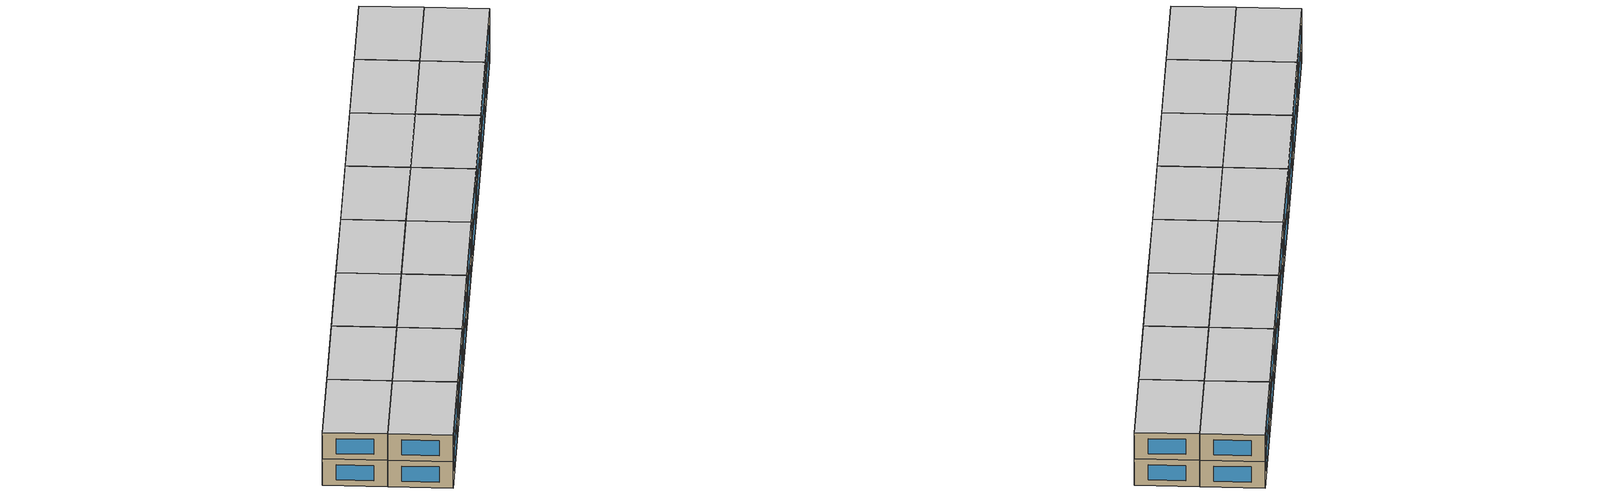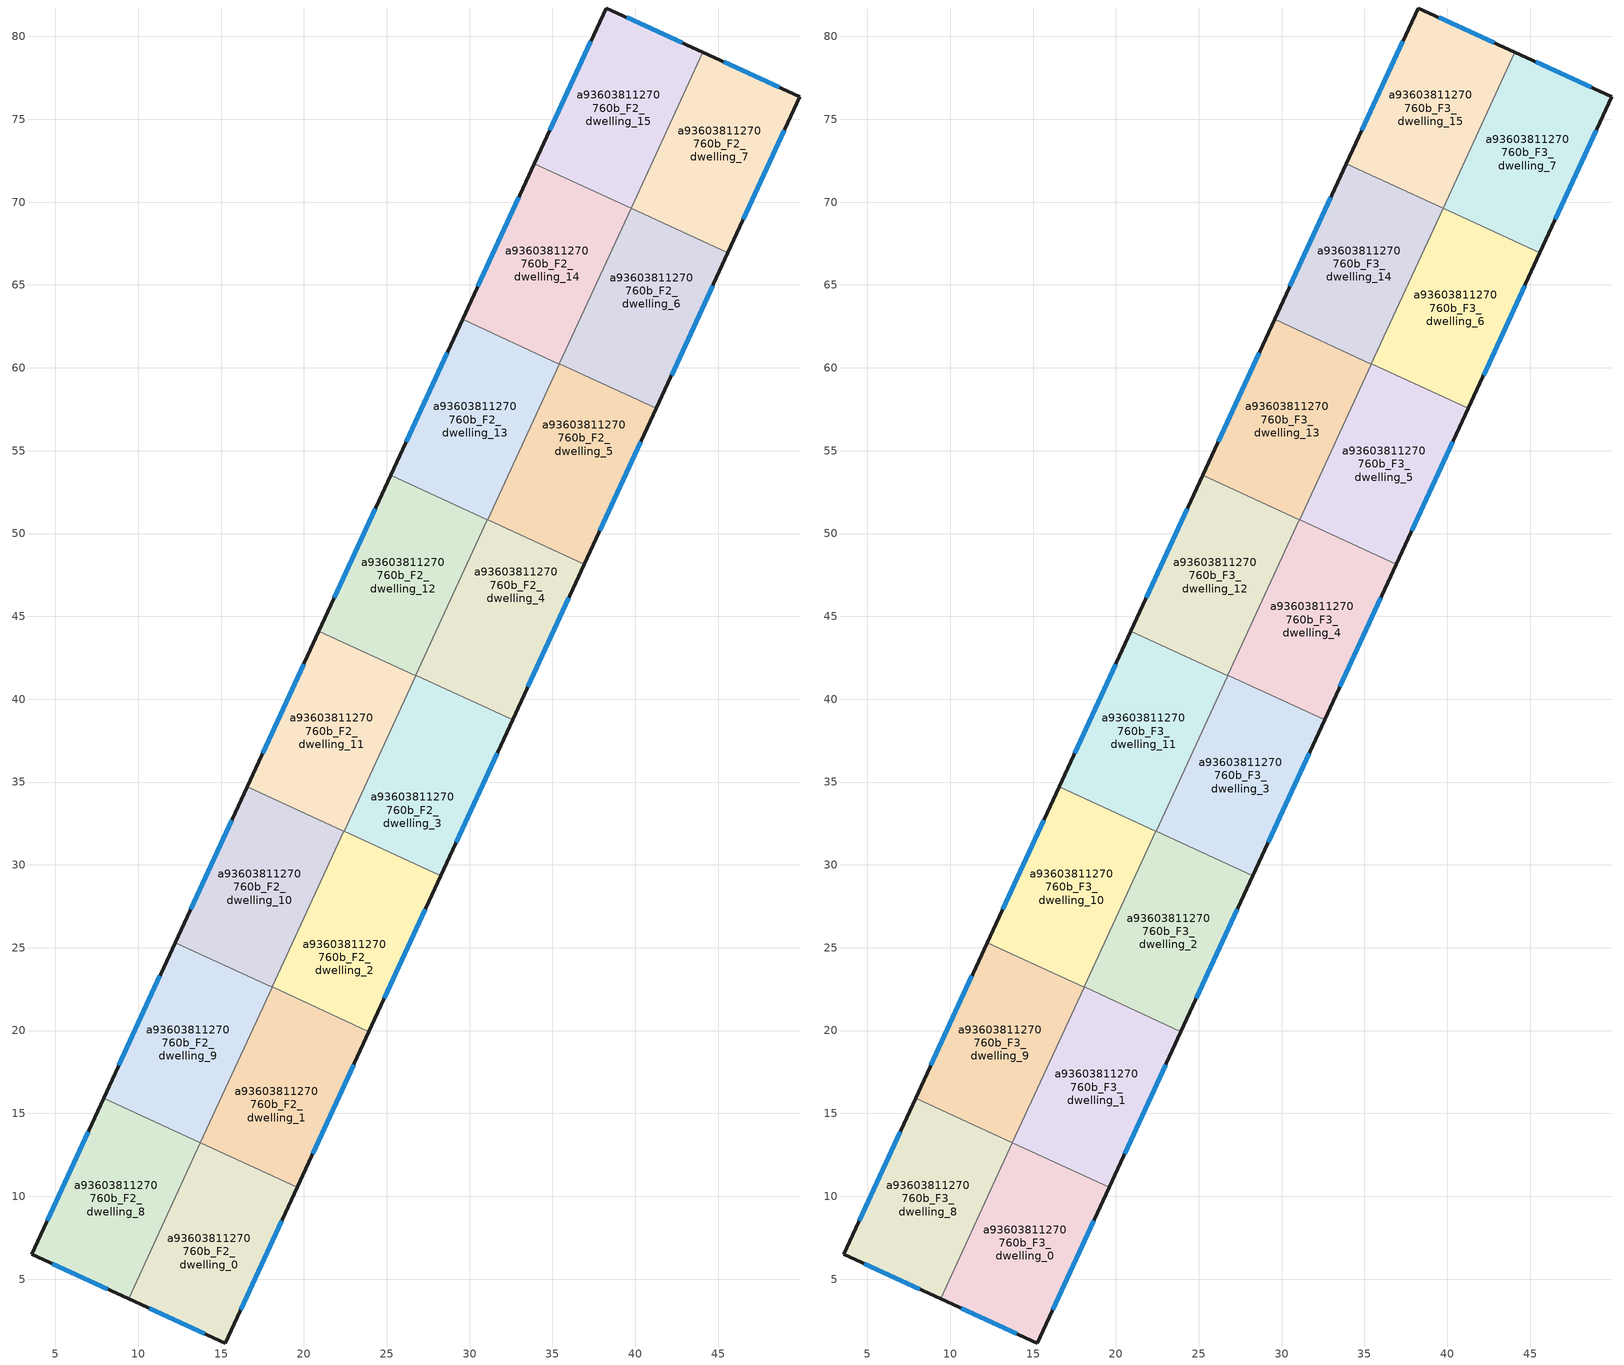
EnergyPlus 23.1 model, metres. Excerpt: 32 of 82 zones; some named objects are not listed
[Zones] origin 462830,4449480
a93603811270760b_F2_dwelling_0
 floor to a93603811270760b_F1_dwelling_0 (EU_floor_Construction): 19.12,9.5 15.27,1.14 9.42,3.82 13.28,12.19 z6
 floor to a93603811270760b_F1_dwelling_1 (EU_floor_Construction): 19.6,10.54 19.12,9.5 13.28,12.19 13.76,13.23 z6
 wall outside (EU_wall_Construction): 9.42,3.82 15.27,1.14 19.6,10.54 z6:9
 wall to a93603811270760b_F2_dwelling_8 (EU_wall_Construction): 13.75,13.22 9.42,3.82 z6:9
 wall to a93603811270760b_F2_dwelling_1 (EU_wall_Construction): 19.6,10.54 13.76,13.23 z6:9
 wall to a93603811270760b_F2_dwelling_9 (EU_wall_Construction): 13.76,13.23 13.75,13.22 z6:9
 window (EU_Window_Construction): 16.2,3.16 18.67,8.53 / 10.67,3.25 14.02,1.72 z6.64:8.36
a93603811270760b_F2_dwelling_1
 floor to a93603811270760b_F1_dwelling_1 (EU_floor_Construction): 22.97,17.85 19.6,10.54 13.76,13.23 17.13,20.54 z6
 floor to a93603811270760b_F1_dwelling_2 (EU_floor_Construction): 23.93,19.94 22.97,17.85 17.13,20.54 18.09,22.63 z6
 wall outside (EU_wall_Construction): 19.6,10.54 23.93,19.94 z6:9
 wall to a93603811270760b_F2_dwelling_2 (EU_wall_Construction): 23.93,19.94 18.09,22.63 z6:9
 wall to a93603811270760b_F2_dwelling_9 (EU_wall_Construction): 18.08,22.62 13.76,13.23 z6:9
 wall to a93603811270760b_F2_dwelling_10 (EU_wall_Construction): 18.09,22.63 18.08,22.62 z6:9
 window (EU_Window_Construction): 20.53,12.55 23,17.93 z6.64:8.36
a93603811270760b_F2_dwelling_10
 floor to a93603811270760b_F1_dwelling_11 (EU_floor_Construction): 22.42,32.02 18.08,22.62 12.24,25.31 16.58,34.71 z6
 wall outside (EU_wall_Construction): 16.58,34.71 12.24,25.31 z6:9
 wall to a93603811270760b_F2_dwelling_9 (EU_wall_Construction): 12.24,25.31 18.08,22.62 z6:9
 wall to a93603811270760b_F2_dwelling_11 (EU_wall_Construction): 22.42,32.02 16.58,34.71 z6:9
 wall to a93603811270760b_F2_dwelling_2 (EU_wall_Construction): 18.09,22.63 22.42,32.02 z6:9
 window (EU_Window_Construction): 15.65,32.7 13.17,27.32 z6.64:8.36
a93603811270760b_F2_dwelling_11
 floor to a93603811270760b_F1_dwelling_12 (EU_floor_Construction): 26.75,41.42 22.42,32.02 16.58,34.71 20.91,44.11 z6
 wall outside (EU_wall_Construction): 20.91,44.11 16.58,34.71 z6:9
 wall to a93603811270760b_F2_dwelling_12 (EU_wall_Construction): 26.75,41.42 20.91,44.11 z6:9
 wall to a93603811270760b_F2_dwelling_3 (EU_wall_Construction): 22.42,32.04 26.75,41.42 z6:9
 wall to a93603811270760b_F2_dwelling_2 (EU_wall_Construction): 22.42,32.02 22.42,32.04 z6:9
 window (EU_Window_Construction): 19.98,42.1 17.5,36.73 z6.64:8.36
a93603811270760b_F2_dwelling_12
 floor to a93603811270760b_F1_dwelling_13 (EU_floor_Construction): 31.08,50.83 26.75,41.42 20.91,44.11 25.24,53.52 z6
 wall outside (EU_wall_Construction): 25.24,53.52 20.91,44.11 z6:9
 wall to a93603811270760b_F2_dwelling_13 (EU_wall_Construction): 31.08,50.83 25.24,53.52 z6:9
 wall to a93603811270760b_F2_dwelling_4 (EU_wall_Construction): 26.76,41.44 31.08,50.83 z6:9
 wall to a93603811270760b_F2_dwelling_3 (EU_wall_Construction): 26.75,41.42 26.76,41.44 z6:9
 window (EU_Window_Construction): 24.31,51.5 21.84,46.13 z6.64:8.36
a93603811270760b_F2_dwelling_13
 floor to a93603811270760b_F1_dwelling_14 (EU_floor_Construction): 35.41,60.23 31.08,50.83 25.24,53.52 29.58,62.92 z6
 wall outside (EU_wall_Construction): 29.58,62.92 25.24,53.52 z6:9
 wall to a93603811270760b_F2_dwelling_14 (EU_wall_Construction): 35.41,60.23 29.58,62.92 z6:9
 wall to a93603811270760b_F2_dwelling_5 (EU_wall_Construction): 31.09,50.84 35.41,60.23 z6:9
 wall to a93603811270760b_F2_dwelling_4 (EU_wall_Construction): 31.08,50.83 31.09,50.84 z6:9
 window (EU_Window_Construction): 28.65,60.9 26.17,55.53 z6.64:8.36
a93603811270760b_F2_dwelling_14
 floor to a93603811270760b_F1_dwelling_15 (EU_floor_Construction): 39.75,69.63 35.41,60.23 29.58,62.92 33.91,72.32 z6
 wall outside (EU_wall_Construction): 33.91,72.32 29.58,62.92 z6:9
 wall to a93603811270760b_F2_dwelling_15 (EU_wall_Construction): 39.75,69.63 33.91,72.32 z6:9
 wall to a93603811270760b_F2_dwelling_6 (EU_wall_Construction): 35.42,60.24 39.75,69.63 z6:9
 wall to a93603811270760b_F2_dwelling_5 (EU_wall_Construction): 35.41,60.23 35.42,60.24 z6:9
 window (EU_Window_Construction): 32.98,70.31 30.5,64.93 z6.64:8.36
a93603811270760b_F2_dwelling_15
 floor to a93603811270760b_F1_dwelling_16 (EU_floor_Construction): 44.09,79.04 39.75,69.63 33.91,72.32 38.24,81.72 z6
 wall outside (EU_wall_Construction): 44.09,79.04 38.24,81.72 33.91,72.32 z6:9
 wall to a93603811270760b_F2_dwelling_7 (EU_wall_Construction): 39.75,69.65 44.09,79.04 z6:9
 wall to a93603811270760b_F2_dwelling_6 (EU_wall_Construction): 39.75,69.63 39.76,69.64 z6:9
 window (EU_Window_Construction): 37.31,79.7 34.84,74.33 / 42.83,79.61 39.49,81.14 z6.64:8.36
a93603811270760b_F2_dwelling_2
 floor to a93603811270760b_F1_dwelling_2 (EU_floor_Construction): 26.82,26.21 23.93,19.94 18.09,22.63 20.98,28.9 z6
 floor to a93603811270760b_F1_dwelling_3 (EU_floor_Construction): 28.26,29.34 26.82,26.21 20.98,28.9 22.42,32.04 z6
 wall outside (EU_wall_Construction): 23.93,19.94 28.26,29.34 z6:9
 wall to a93603811270760b_F2_dwelling_3 (EU_wall_Construction): 28.26,29.34 22.42,32.04 z6:9
 window (EU_Window_Construction): 24.86,21.96 27.34,27.33 z6.64:8.36
a93603811270760b_F2_dwelling_3
 floor to a93603811270760b_F1_dwelling_3 (EU_floor_Construction): 30.67,34.57 28.26,29.34 22.42,32.04 24.83,37.26 z6
 floor to a93603811270760b_F1_dwelling_4 (EU_floor_Construction): 32.6,38.75 30.67,34.57 24.83,37.26 26.76,41.44 z6
 wall outside (EU_wall_Construction): 28.26,29.34 32.6,38.75 z6:9
 wall to a93603811270760b_F2_dwelling_4 (EU_wall_Construction): 32.6,38.75 26.76,41.44 z6:9
 window (EU_Window_Construction): 29.19,31.36 31.67,36.73 z6.64:8.36
a93603811270760b_F2_dwelling_4
 floor to a93603811270760b_F1_dwelling_4 (EU_floor_Construction): 34.52,42.93 32.6,38.75 26.76,41.44 28.68,45.62 z6
 floor to a93603811270760b_F1_dwelling_5 (EU_floor_Construction): 36.93,48.15 34.52,42.93 28.68,45.62 31.09,50.84 z6
 wall outside (EU_wall_Construction): 32.6,38.75 36.93,48.15 z6:9
 wall to a93603811270760b_F2_dwelling_5 (EU_wall_Construction): 36.93,48.15 31.09,50.84 z6:9
 window (EU_Window_Construction): 33.53,40.76 36,46.14 z6.64:8.36
a93603811270760b_F2_dwelling_5
 floor to a93603811270760b_F1_dwelling_5 (EU_floor_Construction): 38.37,51.28 36.93,48.15 31.09,50.84 32.53,53.97 z6
 floor to a93603811270760b_F1_dwelling_6 (EU_floor_Construction): 41.26,57.55 38.37,51.28 32.53,53.97 35.42,60.24 z6
 wall outside (EU_wall_Construction): 36.93,48.15 41.26,57.55 z6:9
 wall to a93603811270760b_F2_dwelling_6 (EU_wall_Construction): 41.26,57.55 35.42,60.24 z6:9
 window (EU_Window_Construction): 37.86,50.16 40.33,55.54 z6.64:8.36
a93603811270760b_F2_dwelling_6
 floor to a93603811270760b_F1_dwelling_6 (EU_floor_Construction): 42.23,59.64 41.26,57.55 35.42,60.24 36.39,62.33 z6
 floor to a93603811270760b_F1_dwelling_7 (EU_floor_Construction): 45.6,66.95 42.23,59.64 36.39,62.33 39.76,69.64 z6
 wall outside (EU_wall_Construction): 41.26,57.55 45.6,66.95 z6:9
 wall to a93603811270760b_F2_dwelling_7 (EU_wall_Construction): 45.6,66.95 39.76,69.64 z6:9
 window (EU_Window_Construction): 42.19,59.57 44.67,64.94 z6.64:8.36
a93603811270760b_F2_dwelling_7
 floor to a93603811270760b_F1_dwelling_8 (EU_floor_Construction): 49.93,76.36 46.08,68 40.24,70.69 44.09,79.04 z6
 floor to a93603811270760b_F1_dwelling_7 (EU_floor_Construction): 46.08,68 45.6,66.95 39.76,69.64 40.24,70.69 z6
 wall outside (EU_wall_Construction): 45.6,66.95 49.93,76.36 44.09,79.04 z6:9
 window (EU_Window_Construction): 48.68,76.94 45.34,78.47 / 46.52,68.97 49,74.35 z6.64:8.36
a93603811270760b_F2_dwelling_8
 floor to a93603811270760b_F1_dwelling_9 (EU_floor_Construction): 13.75,13.22 9.42,3.82 3.57,6.5 7.91,15.91 z6
 wall outside (EU_wall_Construction): 7.91,15.91 3.57,6.5 9.42,3.82 z6:9
 wall to a93603811270760b_F2_dwelling_9 (EU_wall_Construction): 13.75,13.22 7.91,15.91 z6:9
 window (EU_Window_Construction): 4.83,5.92 8.17,4.39 / 6.98,13.89 4.5,8.51 z6.64:8.36
a93603811270760b_F2_dwelling_9
 floor to a93603811270760b_F1_dwelling_10 (EU_floor_Construction): 18.08,22.62 13.75,13.22 7.91,15.91 12.24,25.31 z6
 wall outside (EU_wall_Construction): 12.24,25.31 7.91,15.91 z6:9
 window (EU_Window_Construction): 11.32,23.3 8.84,17.92 z6.64:8.36
a93603811270760b_F3_dwelling_0
 floor to a93603811270760b_F2_dwelling_0 (EU_floor_Construction): 19.6,10.54 15.27,1.14 9.42,3.82 13.76,13.23 z9
 wall outside (EU_wall_Construction): 9.42,3.82 15.27,1.14 19.6,10.54 z9:12
 wall to a93603811270760b_F3_dwelling_8 (EU_wall_Construction): 13.75,13.22 9.42,3.82 z9:12
 wall to a93603811270760b_F3_dwelling_1 (EU_wall_Construction): 19.6,10.54 13.76,13.23 z9:12
 wall to a93603811270760b_F3_dwelling_9 (EU_wall_Construction): 13.76,13.23 13.75,13.22 z9:12
 window (EU_Window_Construction): 16.2,3.16 18.67,8.53 / 10.67,3.25 14.02,1.72 z9.64:11.36
 ceiling to a93603811270760b_F4_dwelling_0 (EU_floor_Construction): 15.27,1.14 19.6,10.54 13.76,13.23 9.42,3.82 z12
a93603811270760b_F3_dwelling_1
 floor to a93603811270760b_F2_dwelling_1 (EU_floor_Construction): 23.93,19.94 19.6,10.54 13.76,13.23 18.09,22.63 z9
 wall outside (EU_wall_Construction): 19.6,10.54 23.93,19.94 z9:12
 wall to a93603811270760b_F3_dwelling_2 (EU_wall_Construction): 23.93,19.94 18.09,22.63 z9:12
 wall to a93603811270760b_F3_dwelling_9 (EU_wall_Construction): 18.08,22.62 13.76,13.23 z9:12
 wall to a93603811270760b_F3_dwelling_10 (EU_wall_Construction): 18.09,22.63 18.08,22.62 z9:12
 window (EU_Window_Construction): 20.53,12.55 23,17.93 z9.64:11.36
 ceiling to a93603811270760b_F4_dwelling_1 (EU_floor_Construction): 19.6,10.54 23.93,19.94 18.09,22.63 13.76,13.23 z12
a93603811270760b_F3_dwelling_10
 floor to a93603811270760b_F2_dwelling_10 (EU_floor_Construction): 22.42,32.02 18.08,22.62 12.24,25.31 16.58,34.71 z9
 wall outside (EU_wall_Construction): 16.58,34.71 12.24,25.31 z9:12
 wall to a93603811270760b_F3_dwelling_9 (EU_wall_Construction): 12.24,25.31 18.08,22.62 z9:12
 wall to a93603811270760b_F3_dwelling_11 (EU_wall_Construction): 22.42,32.02 16.58,34.71 z9:12
 wall to a93603811270760b_F3_dwelling_2 (EU_wall_Construction): 18.09,22.63 22.42,32.02 z9:12
 window (EU_Window_Construction): 15.65,32.7 13.17,27.32 z9.64:11.36
 ceiling to a93603811270760b_F4_dwelling_10 (EU_floor_Construction): 18.08,22.62 22.42,32.02 16.58,34.71 12.24,25.31 z12
a93603811270760b_F3_dwelling_11
 floor to a93603811270760b_F2_dwelling_11 (EU_floor_Construction): 26.75,41.42 22.42,32.02 16.58,34.71 20.91,44.11 z9
 wall outside (EU_wall_Construction): 20.91,44.11 16.58,34.71 z9:12
 wall to a93603811270760b_F3_dwelling_12 (EU_wall_Construction): 26.75,41.42 20.91,44.11 z9:12
 wall to a93603811270760b_F3_dwelling_3 (EU_wall_Construction): 22.42,32.04 26.75,41.42 z9:12
 wall to a93603811270760b_F3_dwelling_2 (EU_wall_Construction): 22.42,32.02 22.42,32.04 z9:12
 window (EU_Window_Construction): 19.98,42.1 17.5,36.73 z9.64:11.36
 ceiling to a93603811270760b_F4_dwelling_11 (EU_floor_Construction): 22.42,32.02 26.75,41.42 20.91,44.11 16.58,34.71 z12
a93603811270760b_F3_dwelling_12
 floor to a93603811270760b_F2_dwelling_12 (EU_floor_Construction): 31.08,50.83 26.75,41.42 20.91,44.11 25.24,53.52 z9
 wall outside (EU_wall_Construction): 25.24,53.52 20.91,44.11 z9:12
 wall to a93603811270760b_F3_dwelling_13 (EU_wall_Construction): 31.08,50.83 25.24,53.52 z9:12
 wall to a93603811270760b_F3_dwelling_4 (EU_wall_Construction): 26.76,41.44 31.08,50.83 z9:12
 wall to a93603811270760b_F3_dwelling_3 (EU_wall_Construction): 26.75,41.42 26.76,41.44 z9:12
 window (EU_Window_Construction): 24.31,51.5 21.84,46.13 z9.64:11.36
 ceiling to a93603811270760b_F4_dwelling_12 (EU_floor_Construction): 26.75,41.42 31.08,50.83 25.24,53.52 20.91,44.11 z12
a93603811270760b_F3_dwelling_13
 floor to a93603811270760b_F2_dwelling_13 (EU_floor_Construction): 35.41,60.23 31.08,50.83 25.24,53.52 29.58,62.92 z9
 wall outside (EU_wall_Construction): 29.58,62.92 25.24,53.52 z9:12
 wall to a93603811270760b_F3_dwelling_14 (EU_wall_Construction): 35.41,60.23 29.58,62.92 z9:12
 wall to a93603811270760b_F3_dwelling_5 (EU_wall_Construction): 31.09,50.84 35.41,60.23 z9:12
 wall to a93603811270760b_F3_dwelling_4 (EU_wall_Construction): 31.08,50.83 31.09,50.84 z9:12
 window (EU_Window_Construction): 28.65,60.9 26.17,55.53 z9.64:11.36
 ceiling to a93603811270760b_F4_dwelling_13 (EU_floor_Construction): 31.08,50.83 35.41,60.23 29.58,62.92 25.24,53.52 z12
a93603811270760b_F3_dwelling_14
 floor to a93603811270760b_F2_dwelling_14 (EU_floor_Construction): 39.75,69.63 35.41,60.23 29.58,62.92 33.91,72.32 z9
 wall outside (EU_wall_Construction): 33.91,72.32 29.58,62.92 z9:12
 wall to a93603811270760b_F3_dwelling_15 (EU_wall_Construction): 39.75,69.63 33.91,72.32 z9:12
 wall to a93603811270760b_F3_dwelling_6 (EU_wall_Construction): 35.42,60.24 39.75,69.63 z9:12
 wall to a93603811270760b_F3_dwelling_5 (EU_wall_Construction): 35.41,60.23 35.42,60.24 z9:12
 window (EU_Window_Construction): 32.98,70.31 30.5,64.93 z9.64:11.36
 ceiling to a93603811270760b_F4_dwelling_14 (EU_floor_Construction): 35.41,60.23 39.75,69.63 33.91,72.32 29.58,62.92 z12
a93603811270760b_F3_dwelling_15
 floor to a93603811270760b_F2_dwelling_15 (EU_floor_Construction): 44.09,79.04 39.75,69.63 33.91,72.32 38.24,81.72 z9
 wall outside (EU_wall_Construction): 44.09,79.04 38.24,81.72 33.91,72.32 z9:12
 wall to a93603811270760b_F3_dwelling_7 (EU_wall_Construction): 39.75,69.65 44.09,79.04 z9:12
 wall to a93603811270760b_F3_dwelling_6 (EU_wall_Construction): 39.75,69.63 39.76,69.64 z9:12
 window (EU_Window_Construction): 37.31,79.7 34.84,74.33 / 42.83,79.61 39.49,81.14 z9.64:11.36
 ceiling to a93603811270760b_F4_dwelling_15 (EU_floor_Construction): 39.75,69.63 44.09,79.04 38.24,81.72 33.91,72.32 z12
a93603811270760b_F3_dwelling_2
 floor to a93603811270760b_F2_dwelling_2 (EU_floor_Construction): 28.26,29.34 23.93,19.94 18.09,22.63 22.42,32.04 z9
 wall outside (EU_wall_Construction): 23.93,19.94 28.26,29.34 z9:12
 wall to a93603811270760b_F3_dwelling_3 (EU_wall_Construction): 28.26,29.34 22.42,32.04 z9:12
 window (EU_Window_Construction): 24.86,21.96 27.34,27.33 z9.64:11.36
 ceiling to a93603811270760b_F4_dwelling_2 (EU_floor_Construction): 23.93,19.94 28.26,29.34 22.42,32.04 18.09,22.63 z12
a93603811270760b_F3_dwelling_3
 floor to a93603811270760b_F2_dwelling_3 (EU_floor_Construction): 32.6,38.75 28.26,29.34 22.42,32.04 26.76,41.44 z9
 wall outside (EU_wall_Construction): 28.26,29.34 32.6,38.75 z9:12
 wall to a93603811270760b_F3_dwelling_4 (EU_wall_Construction): 32.6,38.75 26.76,41.44 z9:12
 window (EU_Window_Construction): 29.19,31.36 31.67,36.73 z9.64:11.36
 ceiling to a93603811270760b_F4_dwelling_3 (EU_floor_Construction): 28.26,29.34 32.6,38.75 26.76,41.44 22.42,32.04 z12
a93603811270760b_F3_dwelling_4
 floor to a93603811270760b_F2_dwelling_4 (EU_floor_Construction): 36.93,48.15 32.6,38.75 26.76,41.44 31.09,50.84 z9
 wall outside (EU_wall_Construction): 32.6,38.75 36.93,48.15 z9:12
 wall to a93603811270760b_F3_dwelling_5 (EU_wall_Construction): 36.93,48.15 31.09,50.84 z9:12
 window (EU_Window_Construction): 33.53,40.76 36,46.14 z9.64:11.36
 ceiling to a93603811270760b_F4_dwelling_4 (EU_floor_Construction): 32.6,38.75 36.93,48.15 31.09,50.84 26.76,41.44 z12
a93603811270760b_F3_dwelling_5
 floor to a93603811270760b_F2_dwelling_5 (EU_floor_Construction): 41.26,57.55 36.93,48.15 31.09,50.84 35.42,60.24 z9
 wall outside (EU_wall_Construction): 36.93,48.15 41.26,57.55 z9:12
 wall to a93603811270760b_F3_dwelling_6 (EU_wall_Construction): 41.26,57.55 35.42,60.24 z9:12
 window (EU_Window_Construction): 37.86,50.16 40.33,55.54 z9.64:11.36
 ceiling to a93603811270760b_F4_dwelling_5 (EU_floor_Construction): 36.93,48.15 41.26,57.55 35.42,60.24 31.09,50.84 z12
a93603811270760b_F3_dwelling_6
 floor to a93603811270760b_F2_dwelling_6 (EU_floor_Construction): 45.6,66.95 41.26,57.55 35.42,60.24 39.76,69.64 z9
 wall outside (EU_wall_Construction): 41.26,57.55 45.6,66.95 z9:12
 wall to a93603811270760b_F3_dwelling_7 (EU_wall_Construction): 45.6,66.95 39.76,69.64 z9:12
 window (EU_Window_Construction): 42.19,59.57 44.67,64.94 z9.64:11.36
 ceiling to a93603811270760b_F4_dwelling_6 (EU_floor_Construction): 41.26,57.55 45.6,66.95 39.76,69.64 35.42,60.24 z12
a93603811270760b_F3_dwelling_7
 floor to a93603811270760b_F2_dwelling_7 (EU_floor_Construction): 49.93,76.36 45.6,66.95 39.76,69.64 44.09,79.04 z9
 wall outside (EU_wall_Construction): 45.6,66.95 49.93,76.36 44.09,79.04 z9:12
 window (EU_Window_Construction): 48.68,76.94 45.34,78.47 / 46.52,68.97 49,74.35 z9.64:11.36
 ceiling to a93603811270760b_F4_dwelling_7 (EU_floor_Construction): 45.6,66.95 49.93,76.36 44.09,79.04 39.76,69.64 z12
a93603811270760b_F3_dwelling_8
 floor to a93603811270760b_F2_dwelling_8 (EU_floor_Construction): 13.75,13.22 9.42,3.82 3.57,6.5 7.91,15.91 z9
 wall outside (EU_wall_Construction): 7.91,15.91 3.57,6.5 9.42,3.82 z9:12
 wall to a93603811270760b_F3_dwelling_9 (EU_wall_Construction): 13.75,13.22 7.91,15.91 z9:12
 window (EU_Window_Construction): 4.83,5.92 8.17,4.39 / 6.98,13.89 4.5,8.51 z9.64:11.36
 ceiling to a93603811270760b_F4_dwelling_8 (EU_floor_Construction): 9.42,3.82 13.75,13.22 7.91,15.91 3.57,6.5 z12
a93603811270760b_F3_dwelling_9
 floor to a93603811270760b_F2_dwelling_9 (EU_floor_Construction): 18.08,22.62 13.75,13.22 7.91,15.91 12.24,25.31 z9
 wall outside (EU_wall_Construction): 12.24,25.31 7.91,15.91 z9:12
 window (EU_Window_Construction): 11.32,23.3 8.84,17.92 z9.64:11.36
 ceiling to a93603811270760b_F4_dwelling_9 (EU_floor_Construction): 13.75,13.22 18.08,22.62 12.24,25.31 7.91,15.91 z12
[Building]
EU S2 Campaign: North Axis=0; Terrain=City; Solar Distribution=FullExterior
[Site:Location]
Yerevan-Zvartnots.Intl.AP: Latitude=40.15; Longitude=44.383; Time Zone=4; Elevation=854
[SizingPeriod:WeatherFileDays]
AnnualSizingPeriod: Begin Month=1; Begin Day of Month=1; End Month=12; End Day of Month=31; Day of Week for Start Day=Monday; Use Weather File Daylight Saving Period=No; Use Weather File Rain and Snow Indicators=No
[MATERIAL]
EU_InternalMass_Material: Roughness=MediumRough; Thickness=0.1; Conductivity=1; Density=1800; Specific Heat=900; Thermal Absorptance=0.9; Solar Absorptance=0.7; Visible Absorptance=0.7
[MATERIAL:NOMASS] Roughness=MediumRough; Thermal Absorptance=0.9; Solar Absorptance=0.7; Visible Absorptance=0.7
Name | Thermal Resistance
EU_wall_NoMass | 1.05043
EU_floor_NoMass | 0.478065
[WINDOWMATERIAL:SIMPLEGLAZINGSYSTEM]
EU_Window_SimpleGlazing: UFactor=2.5566; Solar Heat Gain Coefficient=0.75; Visible Transmittance=0.75
[CONSTRUCTION]
EU_wall_Construction: EU_wall_NoMass
EU_floor_Construction: EU_floor_NoMass
EU_Window_Construction: EU_Window_SimpleGlazing
EU_InternalMass_Construction: EU_InternalMass_Material
[ZONE] Type=1; Multiplier=1; Ceiling Height=autocalculate; Floor Area=autocalculate; Part of Total Floor Area=Yes
Name | Volume
a93603811270760b_F2_dwelling_0; a93603811270760b_F3_dwelling_0 | 199.727
a93603811270760b_F2_dwelling_1; a93603811270760b_F3_dwelling_1; a93603811270760b_F2_dwelling_5; a93603811270760b_F3_dwelling_5 | 199.747
a93603811270760b_F2_dwelling_10; a93603811270760b_F3_dwelling_10; a93603811270760b_F2_dwelling_13; a93603811270760b_F3_dwelling_13; a93603811270760b_F2_dwelling_14; a93603811270760b_F3_dwelling_14; a93603811270760b_F2_dwelling_3; a93603811270760b_F3_dwelling_3 | 199.719
a93603811270760b_F2_dwelling_11; a93603811270760b_F3_dwelling_11 | 199.709
a93603811270760b_F2_dwelling_12; a93603811270760b_F3_dwelling_12; a93603811270760b_F2_dwelling_9; a93603811270760b_F3_dwelling_9 | 199.685
a93603811270760b_F2_dwelling_15; a93603811270760b_F3_dwelling_15 | 199.718
a93603811270760b_F2_dwelling_2; a93603811270760b_F3_dwelling_2 | 199.737
a93603811270760b_F2_dwelling_4; a93603811270760b_F3_dwelling_4 | 199.726
a93603811270760b_F2_dwelling_6; a93603811270760b_F3_dwelling_6 | 199.729
a93603811270760b_F2_dwelling_7; a93603811270760b_F3_dwelling_7 | 199.74
a93603811270760b_F2_dwelling_8; a93603811270760b_F3_dwelling_8 | 199.699
[INTERNALMASS] Construction=EU_InternalMass_Construction
Name | Zone or ZoneList | Surface Area
a93603811270760b_F2_dwelling_0_EU_InternalMass | a93603811270760b_F2_dwelling_0 | 66.5758
a93603811270760b_F2_dwelling_1_EU_InternalMass | a93603811270760b_F2_dwelling_1 | 66.5823
a93603811270760b_F2_dwelling_2_EU_InternalMass | a93603811270760b_F2_dwelling_2 | 66.5789
a93603811270760b_F2_dwelling_3_EU_InternalMass | a93603811270760b_F2_dwelling_3 | 66.5729
a93603811270760b_F2_dwelling_4_EU_InternalMass | a93603811270760b_F2_dwelling_4 | 66.5755
a93603811270760b_F2_dwelling_5_EU_InternalMass | a93603811270760b_F2_dwelling_5 | 66.5823
a93603811270760b_F2_dwelling_6_EU_InternalMass | a93603811270760b_F2_dwelling_6 | 66.5764
a93603811270760b_F2_dwelling_7_EU_InternalMass | a93603811270760b_F2_dwelling_7 | 66.5801
a93603811270760b_F2_dwelling_8_EU_InternalMass | a93603811270760b_F2_dwelling_8 | 66.5664
a93603811270760b_F2_dwelling_9_EU_InternalMass | a93603811270760b_F2_dwelling_9 | 66.5617
a93603811270760b_F2_dwelling_10_EU_InternalMass | a93603811270760b_F2_dwelling_10 | 66.5729
a93603811270760b_F2_dwelling_11_EU_InternalMass | a93603811270760b_F2_dwelling_11 | 66.5695
a93603811270760b_F2_dwelling_12_EU_InternalMass | a93603811270760b_F2_dwelling_12 | 66.5617
a93603811270760b_F2_dwelling_13_EU_InternalMass | a93603811270760b_F2_dwelling_13 | 66.5729
a93603811270760b_F2_dwelling_14_EU_InternalMass | a93603811270760b_F2_dwelling_14 | 66.5729
a93603811270760b_F2_dwelling_15_EU_InternalMass | a93603811270760b_F2_dwelling_15 | 66.5725
a93603811270760b_F3_dwelling_0_EU_InternalMass | a93603811270760b_F3_dwelling_0 | 66.5758
a93603811270760b_F3_dwelling_1_EU_InternalMass | a93603811270760b_F3_dwelling_1 | 66.5823
a93603811270760b_F3_dwelling_2_EU_InternalMass | a93603811270760b_F3_dwelling_2 | 66.5789
a93603811270760b_F3_dwelling_3_EU_InternalMass | a93603811270760b_F3_dwelling_3 | 66.5729
a93603811270760b_F3_dwelling_4_EU_InternalMass | a93603811270760b_F3_dwelling_4 | 66.5755
a93603811270760b_F3_dwelling_5_EU_InternalMass | a93603811270760b_F3_dwelling_5 | 66.5823
a93603811270760b_F3_dwelling_6_EU_InternalMass | a93603811270760b_F3_dwelling_6 | 66.5764
a93603811270760b_F3_dwelling_7_EU_InternalMass | a93603811270760b_F3_dwelling_7 | 66.5801
a93603811270760b_F3_dwelling_8_EU_InternalMass | a93603811270760b_F3_dwelling_8 | 66.5664
a93603811270760b_F3_dwelling_9_EU_InternalMass | a93603811270760b_F3_dwelling_9 | 66.5617
a93603811270760b_F3_dwelling_10_EU_InternalMass | a93603811270760b_F3_dwelling_10 | 66.5729
a93603811270760b_F3_dwelling_11_EU_InternalMass | a93603811270760b_F3_dwelling_11 | 66.5695
a93603811270760b_F3_dwelling_12_EU_InternalMass | a93603811270760b_F3_dwelling_12 | 66.5617
a93603811270760b_F3_dwelling_13_EU_InternalMass | a93603811270760b_F3_dwelling_13 | 66.5729
a93603811270760b_F3_dwelling_14_EU_InternalMass | a93603811270760b_F3_dwelling_14 | 66.5729
a93603811270760b_F3_dwelling_15_EU_InternalMass | a93603811270760b_F3_dwelling_15 | 66.5725
[OTHEREQUIPMENT] Fuel Type=Electricity; Design Level Calculation Method=Watts/Area; Power per Zone Floor Area=1; Fraction Latent=0; Fraction Radiant=0; Fraction Lost=0; Carbon Dioxide Generation Rate=0; EndUse Subcategory=EU_Step8_InternalGains
Name | Zone or ZoneList or Space or SpaceList | Schedule
EU_Step8_InternalGain_a93603811270760b_F2_dwelling_0_f000 | a93603811270760b_F2_dwelling_0 | EU_Step8_GainSchedule_a93603811270760b_F2_dwelling_0_f000
EU_Step8_InternalGain_a93603811270760b_F2_dwelling_1_f000 | a93603811270760b_F2_dwelling_1 | EU_Step8_GainSchedule_a93603811270760b_F2_dwelling_1_f000
EU_Step8_InternalGain_a93603811270760b_F2_dwelling_2_f000 | a93603811270760b_F2_dwelling_2 | EU_Step8_GainSchedule_a93603811270760b_F2_dwelling_2_f000
EU_Step8_InternalGain_a93603811270760b_F2_dwelling_3_f000 | a93603811270760b_F2_dwelling_3 | EU_Step8_GainSchedule_a93603811270760b_F2_dwelling_3_f000
EU_Step8_InternalGain_a93603811270760b_F2_dwelling_4_f000 | a93603811270760b_F2_dwelling_4 | EU_Step8_GainSchedule_a93603811270760b_F2_dwelling_4_f000
EU_Step8_InternalGain_a93603811270760b_F2_dwelling_5_f000 | a93603811270760b_F2_dwelling_5 | EU_Step8_GainSchedule_a93603811270760b_F2_dwelling_5_f000
EU_Step8_InternalGain_a93603811270760b_F2_dwelling_6_f000 | a93603811270760b_F2_dwelling_6 | EU_Step8_GainSchedule_a93603811270760b_F2_dwelling_6_f000
EU_Step8_InternalGain_a93603811270760b_F2_dwelling_7_f000 | a93603811270760b_F2_dwelling_7 | EU_Step8_GainSchedule_a93603811270760b_F2_dwelling_7_f000
EU_Step8_InternalGain_a93603811270760b_F2_dwelling_8_f000 | a93603811270760b_F2_dwelling_8 | EU_Step8_GainSchedule_a93603811270760b_F2_dwelling_8_f000
EU_Step8_InternalGain_a93603811270760b_F2_dwelling_9_f000 | a93603811270760b_F2_dwelling_9 | EU_Step8_GainSchedule_a93603811270760b_F2_dwelling_9_f000
EU_Step8_InternalGain_a93603811270760b_F2_dwelling_10_f000 | a93603811270760b_F2_dwelling_10 | EU_Step8_GainSchedule_a93603811270760b_F2_dwelling_10_f000
EU_Step8_InternalGain_a93603811270760b_F2_dwelling_11_f000 | a93603811270760b_F2_dwelling_11 | EU_Step8_GainSchedule_a93603811270760b_F2_dwelling_11_f000
EU_Step8_InternalGain_a93603811270760b_F2_dwelling_12_f000 | a93603811270760b_F2_dwelling_12 | EU_Step8_GainSchedule_a93603811270760b_F2_dwelling_12_f000
EU_Step8_InternalGain_a93603811270760b_F2_dwelling_13_f000 | a93603811270760b_F2_dwelling_13 | EU_Step8_GainSchedule_a93603811270760b_F2_dwelling_13_f000
EU_Step8_InternalGain_a93603811270760b_F2_dwelling_14_f000 | a93603811270760b_F2_dwelling_14 | EU_Step8_GainSchedule_a93603811270760b_F2_dwelling_14_f000
EU_Step8_InternalGain_a93603811270760b_F2_dwelling_15_f000 | a93603811270760b_F2_dwelling_15 | EU_Step8_GainSchedule_a93603811270760b_F2_dwelling_15_f000
EU_Step8_InternalGain_a93603811270760b_F3_dwelling_0_f000 | a93603811270760b_F3_dwelling_0 | EU_Step8_GainSchedule_a93603811270760b_F3_dwelling_0_f000
EU_Step8_InternalGain_a93603811270760b_F3_dwelling_1_f000 | a93603811270760b_F3_dwelling_1 | EU_Step8_GainSchedule_a93603811270760b_F3_dwelling_1_f000
EU_Step8_InternalGain_a93603811270760b_F3_dwelling_2_f000 | a93603811270760b_F3_dwelling_2 | EU_Step8_GainSchedule_a93603811270760b_F3_dwelling_2_f000
EU_Step8_InternalGain_a93603811270760b_F3_dwelling_3_f000 | a93603811270760b_F3_dwelling_3 | EU_Step8_GainSchedule_a93603811270760b_F3_dwelling_3_f000
EU_Step8_InternalGain_a93603811270760b_F3_dwelling_4_f000 | a93603811270760b_F3_dwelling_4 | EU_Step8_GainSchedule_a93603811270760b_F3_dwelling_4_f000
EU_Step8_InternalGain_a93603811270760b_F3_dwelling_5_f000 | a93603811270760b_F3_dwelling_5 | EU_Step8_GainSchedule_a93603811270760b_F3_dwelling_5_f000
EU_Step8_InternalGain_a93603811270760b_F3_dwelling_6_f000 | a93603811270760b_F3_dwelling_6 | EU_Step8_GainSchedule_a93603811270760b_F3_dwelling_6_f000
EU_Step8_InternalGain_a93603811270760b_F3_dwelling_7_f000 | a93603811270760b_F3_dwelling_7 | EU_Step8_GainSchedule_a93603811270760b_F3_dwelling_7_f000
EU_Step8_InternalGain_a93603811270760b_F3_dwelling_8_f000 | a93603811270760b_F3_dwelling_8 | EU_Step8_GainSchedule_a93603811270760b_F3_dwelling_8_f000
EU_Step8_InternalGain_a93603811270760b_F3_dwelling_9_f000 | a93603811270760b_F3_dwelling_9 | EU_Step8_GainSchedule_a93603811270760b_F3_dwelling_9_f000
EU_Step8_InternalGain_a93603811270760b_F3_dwelling_10_f000 | a93603811270760b_F3_dwelling_10 | EU_Step8_GainSchedule_a93603811270760b_F3_dwelling_10_f000
EU_Step8_InternalGain_a93603811270760b_F3_dwelling_11_f000 | a93603811270760b_F3_dwelling_11 | EU_Step8_GainSchedule_a93603811270760b_F3_dwelling_11_f000
EU_Step8_InternalGain_a93603811270760b_F3_dwelling_12_f000 | a93603811270760b_F3_dwelling_12 | EU_Step8_GainSchedule_a93603811270760b_F3_dwelling_12_f000
EU_Step8_InternalGain_a93603811270760b_F3_dwelling_13_f000 | a93603811270760b_F3_dwelling_13 | EU_Step8_GainSchedule_a93603811270760b_F3_dwelling_13_f000
EU_Step8_InternalGain_a93603811270760b_F3_dwelling_14_f000 | a93603811270760b_F3_dwelling_14 | EU_Step8_GainSchedule_a93603811270760b_F3_dwelling_14_f000
EU_Step8_InternalGain_a93603811270760b_F3_dwelling_15_f000 | a93603811270760b_F3_dwelling_15 | EU_Step8_GainSchedule_a93603811270760b_F3_dwelling_15_f000
[ZONEVENTILATION:DESIGNFLOWRATE] Schedule=EU_AlwaysOn; Design Flow Rate Calculation Method=AirChanges/Hour; Air Changes per Hour=0.557805; Ventilation Type=Natural; Fan Pressure Rise=0; Fan Total Efficiency=1; Constant Term Coefficient=1; Temperature Term Coefficient=0; Velocity Term Coefficient=0; Velocity Squared Term Coefficient=0; Minimum Indoor Temperature=-100; Maximum Indoor Temperature=100; Delta Temperature=-100; Minimum Outdoor Temperature=-100; Maximum Outdoor Temperature=100; Maximum Wind Speed=40
Name | Zone or ZoneList or Space or SpaceList
EU_ConstantAir_a93603811270760b_F2_dwelling_0 | a93603811270760b_F2_dwelling_0
EU_ConstantAir_a93603811270760b_F2_dwelling_1 | a93603811270760b_F2_dwelling_1
EU_ConstantAir_a93603811270760b_F2_dwelling_2 | a93603811270760b_F2_dwelling_2
EU_ConstantAir_a93603811270760b_F2_dwelling_3 | a93603811270760b_F2_dwelling_3
EU_ConstantAir_a93603811270760b_F2_dwelling_4 | a93603811270760b_F2_dwelling_4
EU_ConstantAir_a93603811270760b_F2_dwelling_5 | a93603811270760b_F2_dwelling_5
EU_ConstantAir_a93603811270760b_F2_dwelling_6 | a93603811270760b_F2_dwelling_6
EU_ConstantAir_a93603811270760b_F2_dwelling_7 | a93603811270760b_F2_dwelling_7
EU_ConstantAir_a93603811270760b_F2_dwelling_8 | a93603811270760b_F2_dwelling_8
EU_ConstantAir_a93603811270760b_F2_dwelling_9 | a93603811270760b_F2_dwelling_9
EU_ConstantAir_a93603811270760b_F2_dwelling_10 | a93603811270760b_F2_dwelling_10
EU_ConstantAir_a93603811270760b_F2_dwelling_11 | a93603811270760b_F2_dwelling_11
EU_ConstantAir_a93603811270760b_F2_dwelling_12 | a93603811270760b_F2_dwelling_12
EU_ConstantAir_a93603811270760b_F2_dwelling_13 | a93603811270760b_F2_dwelling_13
EU_ConstantAir_a93603811270760b_F2_dwelling_14 | a93603811270760b_F2_dwelling_14
EU_ConstantAir_a93603811270760b_F2_dwelling_15 | a93603811270760b_F2_dwelling_15
EU_ConstantAir_a93603811270760b_F3_dwelling_0 | a93603811270760b_F3_dwelling_0
EU_ConstantAir_a93603811270760b_F3_dwelling_1 | a93603811270760b_F3_dwelling_1
EU_ConstantAir_a93603811270760b_F3_dwelling_2 | a93603811270760b_F3_dwelling_2
EU_ConstantAir_a93603811270760b_F3_dwelling_3 | a93603811270760b_F3_dwelling_3
EU_ConstantAir_a93603811270760b_F3_dwelling_4 | a93603811270760b_F3_dwelling_4
EU_ConstantAir_a93603811270760b_F3_dwelling_5 | a93603811270760b_F3_dwelling_5
EU_ConstantAir_a93603811270760b_F3_dwelling_6 | a93603811270760b_F3_dwelling_6
EU_ConstantAir_a93603811270760b_F3_dwelling_7 | a93603811270760b_F3_dwelling_7
EU_ConstantAir_a93603811270760b_F3_dwelling_8 | a93603811270760b_F3_dwelling_8
EU_ConstantAir_a93603811270760b_F3_dwelling_9 | a93603811270760b_F3_dwelling_9
EU_ConstantAir_a93603811270760b_F3_dwelling_10 | a93603811270760b_F3_dwelling_10
EU_ConstantAir_a93603811270760b_F3_dwelling_11 | a93603811270760b_F3_dwelling_11
EU_ConstantAir_a93603811270760b_F3_dwelling_12 | a93603811270760b_F3_dwelling_12
EU_ConstantAir_a93603811270760b_F3_dwelling_13 | a93603811270760b_F3_dwelling_13
EU_ConstantAir_a93603811270760b_F3_dwelling_14 | a93603811270760b_F3_dwelling_14
EU_ConstantAir_a93603811270760b_F3_dwelling_15 | a93603811270760b_F3_dwelling_15
[HVACTEMPLATE:THERMOSTAT] Constant Heating Setpoint=20; Constant Cooling Setpoint=50
EU_HeatOnly_a93603811270760b_F3_dwelling_13; EU_HeatOnly_a93603811270760b_F3_dwelling_14; EU_HeatOnly_a93603811270760b_F3_dwelling_15; EU_HeatOnly_a93603811270760b_F4_dwelling_0; EU_HeatOnly_a93603811270760b_F4_dwelling_1; EU_HeatOnly_a93603811270760b_F4_dwelling_2; EU_HeatOnly_a93603811270760b_F4_dwelling_3; EU_HeatOnly_a93603811270760b_F4_dwelling_4; EU_HeatOnly_a93603811270760b_F4_dwelling_5; EU_HeatOnly_a93603811270760b_F4_dwelling_6; EU_HeatOnly_a93603811270760b_F4_dwelling_7; EU_HeatOnly_a93603811270760b_F4_dwelling_8; EU_HeatOnly_a93603811270760b_F4_dwelling_9; EU_HeatOnly_a93603811270760b_F4_dwelling_10; EU_HeatOnly_a93603811270760b_F4_dwelling_11; EU_HeatOnly_a93603811270760b_F4_dwelling_12; EU_HeatOnly_a93603811270760b_F4_dwelling_13; EU_HeatOnly_a93603811270760b_F4_dwelling_14; EU_HeatOnly_a93603811270760b_F4_dwelling_15
[HVACTEMPLATE:ZONE:IDEALLOADSAIRSYSTEM] System Availability Schedule=EU_AlwaysOn; Maximum Heating Supply Air Temperature=50; Minimum Cooling Supply Air Temperature=13; Maximum Heating Supply Air Humidity Ratio=0.0156; Minimum Cooling Supply Air Humidity Ratio=0.0077; Heating Limit=NoLimit; Cooling Limit=NoLimit; Heating Availability Schedule=EU_AlwaysOn; Cooling Availability Schedule=EU_CoolingOff; Dehumidification Control Type=ConstantSensibleHeatRatio; Cooling Sensible Heat Ratio=0.7; Dehumidification Setpoint=60; Humidification Control Type=None; Humidification Setpoint=30; Outdoor Air Method=None; Outdoor Air Flow Rate per Person=0.00944; Outdoor Air Flow Rate per Zone Floor Area=0; Outdoor Air Flow Rate per Zone=0; Demand Controlled Ventilation Type=None; Outdoor Air Economizer Type=NoEconomizer; Heat Recovery Type=None; Sensible Heat Recovery Effectiveness=0.7; Latent Heat Recovery Effectiveness=0.65
Name | Template Thermostat
a93603811270760b_F2_dwelling_0 | EU_HeatOnly_a93603811270760b_F2_dwelling_0
a93603811270760b_F2_dwelling_1 | EU_HeatOnly_a93603811270760b_F2_dwelling_1
a93603811270760b_F2_dwelling_2 | EU_HeatOnly_a93603811270760b_F2_dwelling_2
a93603811270760b_F2_dwelling_3 | EU_HeatOnly_a93603811270760b_F2_dwelling_3
a93603811270760b_F2_dwelling_4 | EU_HeatOnly_a93603811270760b_F2_dwelling_4
a93603811270760b_F2_dwelling_5 | EU_HeatOnly_a93603811270760b_F2_dwelling_5
a93603811270760b_F2_dwelling_6 | EU_HeatOnly_a93603811270760b_F2_dwelling_6
a93603811270760b_F2_dwelling_7 | EU_HeatOnly_a93603811270760b_F2_dwelling_7
a93603811270760b_F2_dwelling_8 | EU_HeatOnly_a93603811270760b_F2_dwelling_8
a93603811270760b_F2_dwelling_9 | EU_HeatOnly_a93603811270760b_F2_dwelling_9
a93603811270760b_F2_dwelling_10 | EU_HeatOnly_a93603811270760b_F2_dwelling_10
a93603811270760b_F2_dwelling_11 | EU_HeatOnly_a93603811270760b_F2_dwelling_11
a93603811270760b_F2_dwelling_12 | EU_HeatOnly_a93603811270760b_F2_dwelling_12
a93603811270760b_F2_dwelling_13 | EU_HeatOnly_a93603811270760b_F2_dwelling_13
a93603811270760b_F2_dwelling_14 | EU_HeatOnly_a93603811270760b_F2_dwelling_14
a93603811270760b_F2_dwelling_15 | EU_HeatOnly_a93603811270760b_F2_dwelling_15
a93603811270760b_F3_dwelling_0 | EU_HeatOnly_a93603811270760b_F3_dwelling_0
a93603811270760b_F3_dwelling_1 | EU_HeatOnly_a93603811270760b_F3_dwelling_1
a93603811270760b_F3_dwelling_2 | EU_HeatOnly_a93603811270760b_F3_dwelling_2
a93603811270760b_F3_dwelling_3 | EU_HeatOnly_a93603811270760b_F3_dwelling_3
a93603811270760b_F3_dwelling_4 | EU_HeatOnly_a93603811270760b_F3_dwelling_4
a93603811270760b_F3_dwelling_5 | EU_HeatOnly_a93603811270760b_F3_dwelling_5
a93603811270760b_F3_dwelling_6 | EU_HeatOnly_a93603811270760b_F3_dwelling_6
a93603811270760b_F3_dwelling_7 | EU_HeatOnly_a93603811270760b_F3_dwelling_7
a93603811270760b_F3_dwelling_8 | EU_HeatOnly_a93603811270760b_F3_dwelling_8
a93603811270760b_F3_dwelling_9 | EU_HeatOnly_a93603811270760b_F3_dwelling_9
a93603811270760b_F3_dwelling_10 | EU_HeatOnly_a93603811270760b_F3_dwelling_10
a93603811270760b_F3_dwelling_11 | EU_HeatOnly_a93603811270760b_F3_dwelling_11
a93603811270760b_F3_dwelling_12 | EU_HeatOnly_a93603811270760b_F3_dwelling_12
a93603811270760b_F3_dwelling_13 | EU_HeatOnly_a93603811270760b_F3_dwelling_13
a93603811270760b_F3_dwelling_14 | EU_HeatOnly_a93603811270760b_F3_dwelling_14
a93603811270760b_F3_dwelling_15 | EU_HeatOnly_a93603811270760b_F3_dwelling_15
[SIZING:ZONE] Zone Cooling Design Supply Air Temperature Input Method=SupplyAirTemperature; Zone Cooling Design Supply Air Temperature=13; Zone Heating Design Supply Air Temperature Input Method=SupplyAirTemperature; Zone Heating Design Supply Air Temperature=50; Zone Cooling Design Supply Air Humidity Ratio=0.008; Zone Heating Design Supply Air Humidity Ratio=0.008; Cooling Design Air Flow Method=DesignDay; Cooling Design Air Flow Rate=0; Cooling Minimum Air Flow per Zone Floor Area=0.000762; Cooling Minimum Air Flow=0; Cooling Minimum Air Flow Fraction=0.2; Heating Design Air Flow Method=DesignDay; Heating Design Air Flow Rate=0; Heating Maximum Air Flow per Zone Floor Area=0.002032; Heating Maximum Air Flow=0.141576; Heating Maximum Air Flow Fraction=0.3; Account for Dedicated Outdoor Air System=No; Dedicated Outdoor Air System Control Strategy=NeutralSupplyAir; Dedicated Outdoor Air Low Setpoint Temperature for Design=autosize; Dedicated Outdoor Air High Setpoint Temperature for Design=autosize; Zone Load Sizing Method=Sensible Load Only No Latent Load; Zone Latent Cooling Design Supply Air Humidity Ratio Input Method=HumidityRatioDifference; Zone Cooling Design Supply Air Humidity Ratio Difference=0.005; Zone Latent Heating Design Supply Air Humidity Ratio Input Method=HumidityRatioDifference; Zone Humidification Design Supply Air Humidity Ratio Difference=0.005
a93603811270760b_F2_dwelling_0; a93603811270760b_F2_dwelling_1; a93603811270760b_F2_dwelling_2; a93603811270760b_F2_dwelling_3; a93603811270760b_F2_dwelling_4; a93603811270760b_F2_dwelling_5; a93603811270760b_F2_dwelling_6; a93603811270760b_F2_dwelling_7; a93603811270760b_F2_dwelling_8; a93603811270760b_F2_dwelling_9; a93603811270760b_F2_dwelling_10; a93603811270760b_F2_dwelling_11; a93603811270760b_F2_dwelling_12; a93603811270760b_F2_dwelling_13; a93603811270760b_F2_dwelling_14; a93603811270760b_F2_dwelling_15; a93603811270760b_F3_dwelling_0; a93603811270760b_F3_dwelling_1; a93603811270760b_F3_dwelling_2; a93603811270760b_F3_dwelling_3; a93603811270760b_F3_dwelling_4; a93603811270760b_F3_dwelling_5; a93603811270760b_F3_dwelling_6; a93603811270760b_F3_dwelling_7; a93603811270760b_F3_dwelling_8; a93603811270760b_F3_dwelling_9; a93603811270760b_F3_dwelling_10; a93603811270760b_F3_dwelling_11; a93603811270760b_F3_dwelling_12; a93603811270760b_F3_dwelling_13; a93603811270760b_F3_dwelling_14; a93603811270760b_F3_dwelling_15
[SCHEDULE:CONSTANT]
Name | Hourly Value
EU_AlwaysOn | 1
EU_CoolingOff | 0
[SCHEDULE:FILE] Column Number=1; Rows to Skip at Top=0; Number of Hours of Data=8760; Column Separator=Comma; Interpolate to Timestep=No; Minutes per Item=60; Adjust Schedule for Daylight Savings=Yes
Name | File
EU_Step8_GainSchedule_a93603811270760b_F2_dwelling_0_f000 | ../../schedules/a93603811270760b/a93603811270760b_F2_dwelling_0_f000_gain.csv
EU_Step8_GainSchedule_a93603811270760b_F2_dwelling_1_f000 | ../../schedules/a93603811270760b/a93603811270760b_F2_dwelling_1_f000_gain.csv
EU_Step8_GainSchedule_a93603811270760b_F2_dwelling_2_f000 | ../../schedules/a93603811270760b/a93603811270760b_F2_dwelling_2_f000_gain.csv
EU_Step8_GainSchedule_a93603811270760b_F2_dwelling_3_f000 | ../../schedules/a93603811270760b/a93603811270760b_F2_dwelling_3_f000_gain.csv
EU_Step8_GainSchedule_a93603811270760b_F2_dwelling_4_f000 | ../../schedules/a93603811270760b/a93603811270760b_F2_dwelling_4_f000_gain.csv
EU_Step8_GainSchedule_a93603811270760b_F2_dwelling_5_f000 | ../../schedules/a93603811270760b/a93603811270760b_F2_dwelling_5_f000_gain.csv
EU_Step8_GainSchedule_a93603811270760b_F2_dwelling_6_f000 | ../../schedules/a93603811270760b/a93603811270760b_F2_dwelling_6_f000_gain.csv
EU_Step8_GainSchedule_a93603811270760b_F2_dwelling_7_f000 | ../../schedules/a93603811270760b/a93603811270760b_F2_dwelling_7_f000_gain.csv
EU_Step8_GainSchedule_a93603811270760b_F2_dwelling_8_f000 | ../../schedules/a93603811270760b/a93603811270760b_F2_dwelling_8_f000_gain.csv
EU_Step8_GainSchedule_a93603811270760b_F2_dwelling_9_f000 | ../../schedules/a93603811270760b/a93603811270760b_F2_dwelling_9_f000_gain.csv
EU_Step8_GainSchedule_a93603811270760b_F2_dwelling_10_f000 | ../../schedules/a93603811270760b/a93603811270760b_F2_dwelling_10_f000_gain.csv
EU_Step8_GainSchedule_a93603811270760b_F2_dwelling_11_f000 | ../../schedules/a93603811270760b/a93603811270760b_F2_dwelling_11_f000_gain.csv
EU_Step8_GainSchedule_a93603811270760b_F2_dwelling_12_f000 | ../../schedules/a93603811270760b/a93603811270760b_F2_dwelling_12_f000_gain.csv
EU_Step8_GainSchedule_a93603811270760b_F2_dwelling_13_f000 | ../../schedules/a93603811270760b/a93603811270760b_F2_dwelling_13_f000_gain.csv
EU_Step8_GainSchedule_a93603811270760b_F2_dwelling_14_f000 | ../../schedules/a93603811270760b/a93603811270760b_F2_dwelling_14_f000_gain.csv
EU_Step8_GainSchedule_a93603811270760b_F2_dwelling_15_f000 | ../../schedules/a93603811270760b/a93603811270760b_F2_dwelling_15_f000_gain.csv
EU_Step8_GainSchedule_a93603811270760b_F3_dwelling_0_f000 | ../../schedules/a93603811270760b/a93603811270760b_F3_dwelling_0_f000_gain.csv
EU_Step8_GainSchedule_a93603811270760b_F3_dwelling_1_f000 | ../../schedules/a93603811270760b/a93603811270760b_F3_dwelling_1_f000_gain.csv
EU_Step8_GainSchedule_a93603811270760b_F3_dwelling_2_f000 | ../../schedules/a93603811270760b/a93603811270760b_F3_dwelling_2_f000_gain.csv
EU_Step8_GainSchedule_a93603811270760b_F3_dwelling_3_f000 | ../../schedules/a93603811270760b/a93603811270760b_F3_dwelling_3_f000_gain.csv
EU_Step8_GainSchedule_a93603811270760b_F3_dwelling_4_f000 | ../../schedules/a93603811270760b/a93603811270760b_F3_dwelling_4_f000_gain.csv
EU_Step8_GainSchedule_a93603811270760b_F3_dwelling_5_f000 | ../../schedules/a93603811270760b/a93603811270760b_F3_dwelling_5_f000_gain.csv
EU_Step8_GainSchedule_a93603811270760b_F3_dwelling_6_f000 | ../../schedules/a93603811270760b/a93603811270760b_F3_dwelling_6_f000_gain.csv
EU_Step8_GainSchedule_a93603811270760b_F3_dwelling_7_f000 | ../../schedules/a93603811270760b/a93603811270760b_F3_dwelling_7_f000_gain.csv
EU_Step8_GainSchedule_a93603811270760b_F3_dwelling_8_f000 | ../../schedules/a93603811270760b/a93603811270760b_F3_dwelling_8_f000_gain.csv
EU_Step8_GainSchedule_a93603811270760b_F3_dwelling_9_f000 | ../../schedules/a93603811270760b/a93603811270760b_F3_dwelling_9_f000_gain.csv
EU_Step8_GainSchedule_a93603811270760b_F3_dwelling_10_f000 | ../../schedules/a93603811270760b/a93603811270760b_F3_dwelling_10_f000_gain.csv
EU_Step8_GainSchedule_a93603811270760b_F3_dwelling_11_f000 | ../../schedules/a93603811270760b/a93603811270760b_F3_dwelling_11_f000_gain.csv
EU_Step8_GainSchedule_a93603811270760b_F3_dwelling_12_f000 | ../../schedules/a93603811270760b/a93603811270760b_F3_dwelling_12_f000_gain.csv
EU_Step8_GainSchedule_a93603811270760b_F3_dwelling_13_f000 | ../../schedules/a93603811270760b/a93603811270760b_F3_dwelling_13_f000_gain.csv
EU_Step8_GainSchedule_a93603811270760b_F3_dwelling_14_f000 | ../../schedules/a93603811270760b/a93603811270760b_F3_dwelling_14_f000_gain.csv
EU_Step8_GainSchedule_a93603811270760b_F3_dwelling_15_f000 | ../../schedules/a93603811270760b/a93603811270760b_F3_dwelling_15_f000_gain.csv
